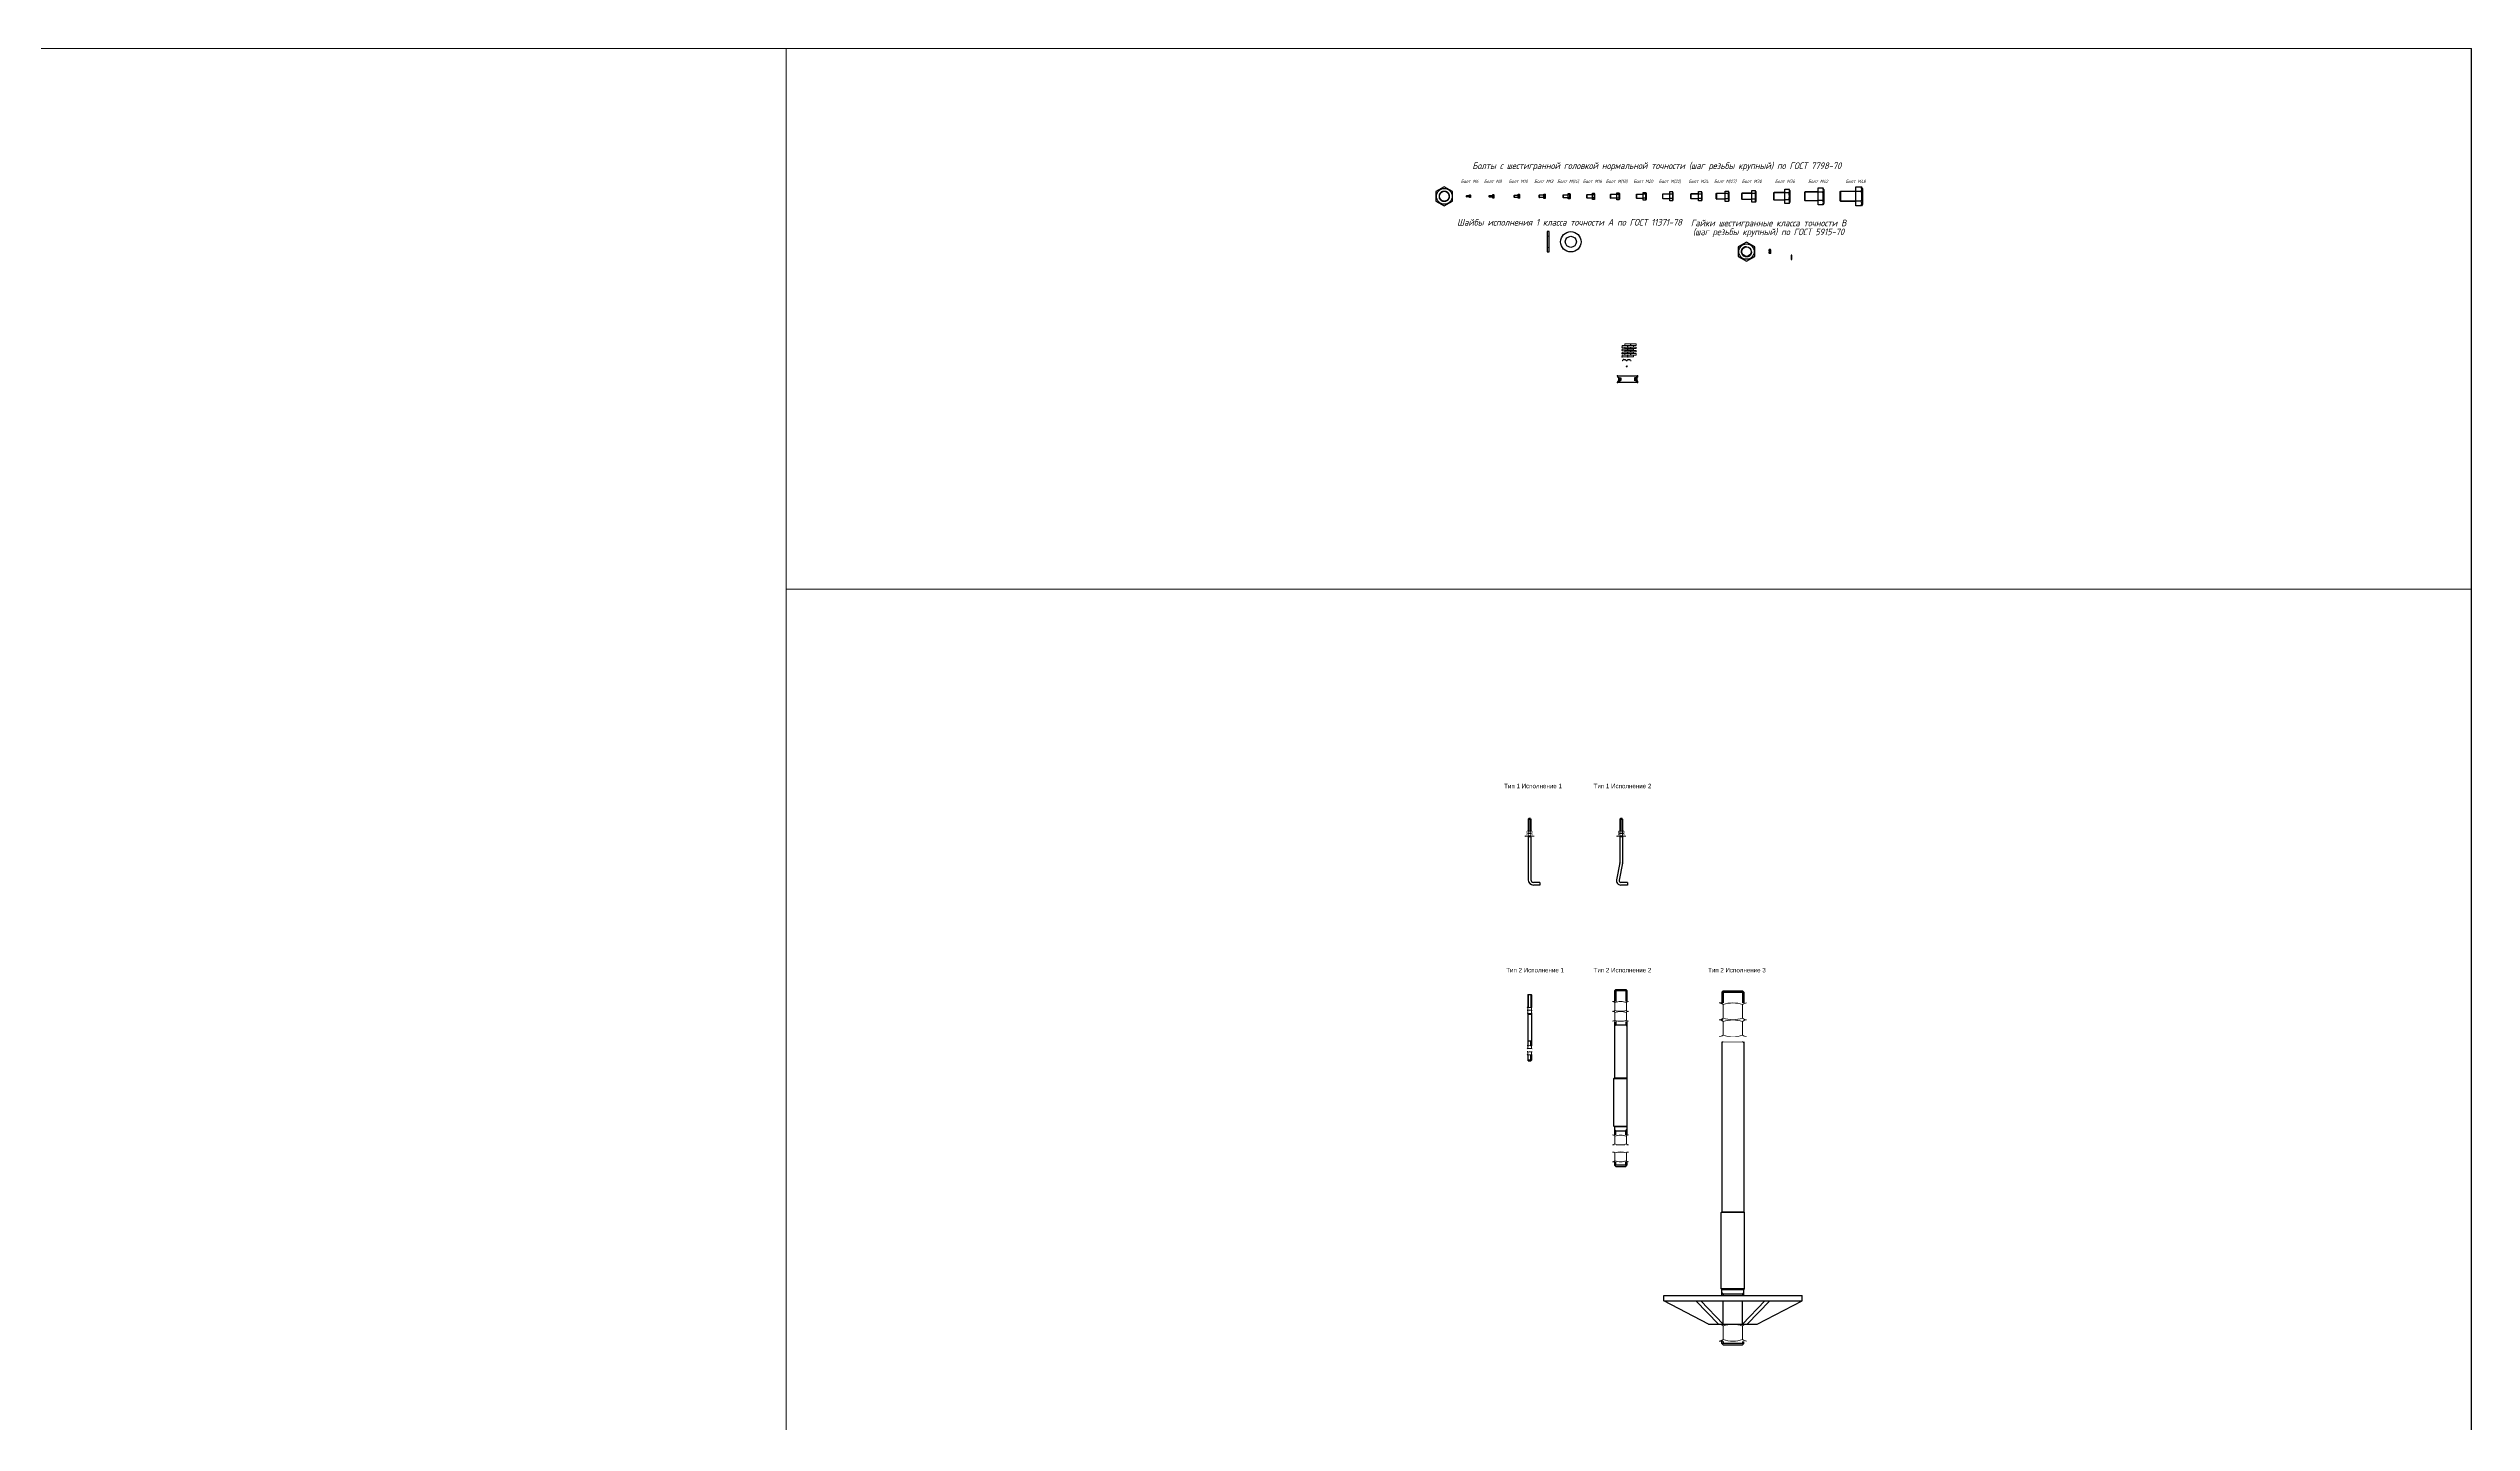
# Model space of a CAD drawing. Header units: millimetres. Extents: x 10124 to 8132345, y -95635 to 1386204.
# Drawn here: x 58683 to 69633, y 53639 to 59850 of the extents above; entities that cross this region are included whole.
import ezdxf
from ezdxf.enums import TextEntityAlignment as Align

# ---------------------------------------------------------------- set-up
doc = ezdxf.new("R2010")
doc.units = ezdxf.units.MM
doc.set_wipeout_variables(frame=1)
doc.linetypes.add('Пунктир 2мм', pattern=[3, 2, -1])
for name, color, linetype, lineweight in [('013', 7, 'Continuous', 13), ('стр Бетон', 253, 'Continuous', 15), ('стр Кирпич', 21, 'Continuous', 15), ('стр Металл', 6, 'Continuous', 30)]:
    doc.layers.add(name, color=color, linetype=linetype, lineweight=lineweight)
doc.styles.add('DraFt', font='geniso.shx', dxfattribs={"width": 0.9, "oblique": 15})
doc.styles.get("Standard").update_dxf_attribs({"font": 'arial.ttf'})
doc.styles.add('Гост 2.5', font='', dxfattribs={"width": 1.2, "oblique": 15, "height": 2.5})
doc.styles.get('Гост 2.5').set_extended_font_data('GOST')

# ---------------------------------------------------------------- blocks, each defined once
blk = doc.blocks.new('*U92')
at = {"color": 0, "linetype": 'ByBlock', "lineweight": -2}
for p, q in [((-14, 2), (-13, 3)), ((-14, -2), (-14, 2)), ((-13, 3), (0, 3)), ((0, -6), (0, 6)), ((0, 6), (3, 6)), ((3, 3), (0, 3)), ((4, 5), (3, 6)), ((4, 5), (4, -5)), ((-14, -2), (-13, -3)), ((0, -3), (-13, -3)), ((3, -3), (0, -3)), ((3, -6), (0, -6)), ((4, -5), (3, -6))]:
    blk.add_line(p, q, dxfattribs=at)
at = {"color": 0, "linetype": 'ByBlock', "lineweight": 9}
for p, q in [((-14, 2), (0, 2)), ((-13, 3), (-13, -3)), ((-14, -2), (0, -2))]:
    blk.add_line(p, q, dxfattribs=at)
at = {"color": 0, "linetype": 'ByBlock', "lineweight": -2}
for centre, radius, start, end in [((0, 3), 0.25, 270, 0), ((0, 4), 3.67, 336.8627, 23.1373), ((-11, 0), 14.3, 348.3122, 11.6878), ((0, -3), 0.25, 0, 90), ((0, -4), 3.67, 336.8627, 23.1373)]:
    blk.add_arc(centre, radius, start, end, dxfattribs=at)
blk = doc.blocks.new('*U93')
at = {"color": 0, "linetype": 'ByBlock', "lineweight": -2}
for p, q in [((-16, 3), (-15, 4)), ((-16, -3), (-16, 3)), ((-15, 4), (0, 4)), ((0, -8), (0, 8)), ((0, 8), (5, 8)), ((5, 4), (0, 4)), ((5, 6), (5, 8)), ((5, 6), (5, -6)), ((-16, -3), (-15, -4)), ((0, -4), (-15, -4)), ((5, -4), (0, -4)), ((5, -8), (0, -8)), ((5, -6), (5, -8))]:
    blk.add_line(p, q, dxfattribs=at)
at = {"color": 0, "linetype": 'ByBlock', "lineweight": 9}
for p, q in [((-16, 3), (0, 3)), ((-15, 4), (-15, -4)), ((-16, -3), (0, -3))]:
    blk.add_line(p, q, dxfattribs=at)
at = {"color": 0, "linetype": 'ByBlock', "lineweight": -2}
for centre, radius, start, end in [((0, 4), 0.4, 270, 0), ((0, 6), 4.78, 336.8627, 23.1373), ((-14, 0), 18.5, 348.3122, 11.6878), ((0, -4), 0.4, 0, 90), ((0, -6), 4.78, 336.8627, 23.1373)]:
    blk.add_arc(centre, radius, start, end, dxfattribs=at)
blk = doc.blocks.new('*U98')
for p, q in [((-18, 4), (-17, 5)), ((-18, -4), (-18, 4)), ((6, 8), (5, 9)), ((-18, -4), (-17, -5)), ((6, -8), (5, -9))]:
    blk.add_line(p, q)
at = {"color": 0, "linetype": 'ByBlock', "lineweight": 9}
for p, q in [((-18, 4), (0, 4)), ((-17, 5), (-17, -5)), ((-18, -4), (0, -4))]:
    blk.add_line(p, q, dxfattribs=at)
at = {"color": 0, "linetype": 'ByBlock', "lineweight": -2}
for p, q in [((-17, 5), (0, 5)), ((0, -9), (0, 9)), ((0, 9), (5, 9)), ((5, 5), (0, 5)), ((6, 8), (6, -8)), ((0, -5), (-17, -5)), ((5, -5), (0, -5)), ((5, -9), (0, -9))]:
    blk.add_line(p, q, dxfattribs=at)
for centre, radius, start, end in [((0, 5), 0.4, 270, 0), ((0, 7), 5.88, 336.8627, 23.1373), ((-17, 0), 22.8, 348.3122, 11.6878), ((0, -5), 0.4, 0, 90), ((0, -7), 5.88, 336.8627, 23.1373)]:
    blk.add_arc(centre, radius, start, end, dxfattribs=at)
blk = doc.blocks.new('*U85')
for p, q in [((-20, 5), (-19, 6)), ((-20, -5), (-20, 5)), ((7, 9), (6, 10)), ((-20, -5), (-19, -6)), ((7, -9), (6, -10))]:
    blk.add_line(p, q)
at = {"color": 0, "linetype": 'ByBlock', "lineweight": 9}
for p, q in [((-20, 5), (0, 5)), ((-19, 6), (-19, -6)), ((-20, -5), (0, -5))]:
    blk.add_line(p, q, dxfattribs=at)
at = {"color": 0, "linetype": 'ByBlock', "lineweight": -2}
for p, q in [((-19, 6), (-1, 6)), ((0, -10), (0, 10)), ((0, 10), (6, 10)), ((6, 5), (0, 5)), ((7, 9), (7, -9)), ((-1, -6), (-19, -6)), ((6, -5), (0, -5)), ((6, -10), (0, -10))]:
    blk.add_line(p, q, dxfattribs=at)
for centre, radius, start, end in [((-1, 7), 0.6, 270, 360), ((0, 8), 6.61, 336.8627, 23.1373), ((-19, 0), 25.7, 348.3122, 11.6878), ((-1, -7), 0.6, 360, 90), ((0, -8), 6.61, 336.8627, 23.1373)]:
    blk.add_arc(centre, radius, start, end, dxfattribs=at)
blk = doc.blocks.new('*U81')
for p, q in [((-22, 6), (-21, 7)), ((-22, -6), (-22, 6)), ((9, 10), (8, 12)), ((-22, -6), (-21, -7)), ((9, -10), (8, -12))]:
    blk.add_line(p, q)
at = {"color": 0, "linetype": 'ByBlock', "lineweight": 9}
for p, q in [((-22, 6), (0, 6)), ((-21, 7), (-21, -7)), ((-22, -6), (0, -6))]:
    blk.add_line(p, q, dxfattribs=at)
at = {"color": 0, "linetype": 'ByBlock', "lineweight": -2}
for p, q in [((-21, 7), (-1, 7)), ((0, -12), (0, 12)), ((0, 12), (8, 12)), ((8, 6), (0, 6)), ((9, 10), (9, -10)), ((-1, -7), (-21, -7)), ((8, -6), (0, -6)), ((8, -12), (0, -12))]:
    blk.add_line(p, q, dxfattribs=at)
for centre, radius, start, end in [((-1, 8), 0.6, 270, 360), ((0, 9), 7.71, 336.8627, 23.1373), ((-22, 0), 29.9, 348.3122, 11.6878), ((-1, -8), 0.6, 360, 90), ((0, -9), 7.71, 336.8627, 23.1373)]:
    blk.add_arc(centre, radius, start, end, dxfattribs=at)
blk = doc.blocks.new('*U86')
at = {"color": 0, "linetype": 'ByBlock', "lineweight": -2}
for p, q in [((-25, 7), (-24, 8)), ((-25, -7), (-25, 7)), ((-24, 8), (-1, 8)), ((0, -14), (0, 14)), ((0, 14), (9, 14)), ((9, 7), (0, 7)), ((10, 11), (9, 14)), ((10, 11), (10, -11)), ((-25, -7), (-24, -8)), ((-1, -8), (-24, -8)), ((9, -7), (0, -7)), ((9, -14), (0, -14)), ((10, -11), (9, -14))]:
    blk.add_line(p, q, dxfattribs=at)
at = {"color": 0, "linetype": 'ByBlock', "lineweight": 9}
for p, q in [((-25, 7), (0, 7)), ((-24, 8), (-24, -8)), ((-25, -7), (0, -7))]:
    blk.add_line(p, q, dxfattribs=at)
at = {"color": 0, "linetype": 'ByBlock', "lineweight": -2}
for centre, radius, start, end in [((-1, 9), 0.6, 270, 360), ((0, 10), 8.82, 336.8627, 23.1373), ((-25, 0), 34.2, 348.3122, 11.6878), ((-1, -9), 0.6, 360, 90), ((0, -10), 8.82, 336.8627, 23.1373)]:
    blk.add_arc(centre, radius, start, end, dxfattribs=at)
blk = doc.blocks.new('*U82')
at = {"color": 0, "linetype": 'ByBlock', "lineweight": -2}
for p, q in [((-28, 8), (-27, 9)), ((-28, -8), (-28, 8)), ((-27, 9), (-1, 9)), ((0, -16), (0, 16)), ((0, 16), (10, 16)), ((10, 8), (0, 8)), ((12, 13), (10, 16)), ((12, 13), (12, -13)), ((-28, -8), (-27, -9)), ((-1, -9), (-27, -9)), ((10, -8), (0, -8)), ((10, -16), (0, -16)), ((12, -13), (10, -16))]:
    blk.add_line(p, q, dxfattribs=at)
at = {"color": 0, "linetype": 'ByBlock', "lineweight": 9}
for p, q in [((-28, 8), (0, 8)), ((-27, 9), (-27, -9)), ((-28, -8), (0, -8))]:
    blk.add_line(p, q, dxfattribs=at)
at = {"color": 0, "linetype": 'ByBlock', "lineweight": -2}
for centre, radius, start, end in [((-1, 10), 0.6, 270, 360), ((1, 12), 9.92, 336.8627, 23.1373), ((-27, 0), 38.5, 348.3122, 11.6878), ((-1, -10), 0.6, 360, 90), ((1, -12), 9.92, 336.8627, 23.1373)]:
    blk.add_arc(centre, radius, start, end, dxfattribs=at)
blk = doc.blocks.new('*U99')
at = {"color": 0, "linetype": 'ByBlock', "lineweight": -2}
for p, q in [((-30, 9), (-29, 10)), ((-30, -9), (-30, 9)), ((-29, 10), (-1, 10)), ((0, -17), (0, 17)), ((0, 17), (11, 17)), ((11, 9), (0, 9)), ((13, 14), (11, 17)), ((13, 14), (13, -14)), ((-30, -9), (-29, -10)), ((-1, -10), (-29, -10)), ((11, -9), (0, -9)), ((11, -17), (0, -17)), ((13, -14), (11, -17))]:
    blk.add_line(p, q, dxfattribs=at)
at = {"color": 0, "linetype": 'ByBlock', "lineweight": 9}
for p, q in [((-30, 9), (0, 9)), ((-29, 10), (-29, -10)), ((-30, -9), (0, -9))]:
    blk.add_line(p, q, dxfattribs=at)
at = {"color": 0, "linetype": 'ByBlock', "lineweight": -2}
for centre, radius, start, end in [((-1, 11), 0.8, 270, 360), ((1, 13), 11, 336.8627, 23.1373), ((-31, 0), 42.8, 348.3122, 11.6878), ((-1, -11), 0.8, 360, 90), ((1, -13), 11, 336.8627, 23.1373)]:
    blk.add_arc(centre, radius, start, end, dxfattribs=at)
blk = doc.blocks.new('*U83')
at = {"color": 0, "linetype": 'ByBlock', "lineweight": -2}
for p, q in [((-32, 10), (-31, 11)), ((-32, -10), (-32, 10)), ((-31, 11), (-1, 11)), ((0, -21), (0, 21)), ((0, 21), (12, 21)), ((12, 10), (0, 10)), ((14, 17), (12, 21)), ((14, 17), (14, -17)), ((-32, -10), (-31, -11)), ((-1, -11), (-31, -11)), ((12, -10), (0, -10)), ((12, -21), (0, -21)), ((14, -17), (12, -21))]:
    blk.add_line(p, q, dxfattribs=at)
at = {"color": 0, "linetype": 'ByBlock', "lineweight": 9}
for p, q in [((-32, 10), (0, 10)), ((-31, 11), (-31, -11)), ((-32, -10), (0, -10))]:
    blk.add_line(p, q, dxfattribs=at)
at = {"color": 0, "linetype": 'ByBlock', "lineweight": -2}
for centre, radius, start, end in [((-1, 12), 0.8, 270, 360), ((0, 16), 13.2, 336.8627, 23.1373), ((-38, 0), 51.3, 348.3122, 11.6878), ((-1, -12), 0.8, 360, 90), ((0, -16), 13.2, 336.8627, 23.1373)]:
    blk.add_arc(centre, radius, start, end, dxfattribs=at)
blk = doc.blocks.new('*U87')
at = {"color": 0, "linetype": 'ByBlock', "lineweight": -2}
for p, q in [((-35, 10), (-33, 12)), ((-35, -10), (-35, 10)), ((-33, 12), (-1, 12)), ((0, -21), (0, 21)), ((0, 21), (13, 21)), ((13, 10), (0, 10)), ((15, 17), (13, 21)), ((15, 17), (15, -17)), ((-35, -10), (-33, -12)), ((-1, -12), (-33, -12)), ((13, -10), (0, -10)), ((13, -21), (0, -21)), ((15, -17), (13, -21))]:
    blk.add_line(p, q, dxfattribs=at)
at = {"color": 0, "linetype": 'ByBlock', "lineweight": 9}
for p, q in [((-35, 10), (0, 10)), ((-33, 12), (-33, -12)), ((-35, -10), (0, -10))]:
    blk.add_line(p, q, dxfattribs=at)
at = {"color": 0, "linetype": 'ByBlock', "lineweight": -2}
for centre, radius, start, end in [((-1, 13), 0.8, 270, 360), ((1, 16), 13.2, 336.8627, 23.1373), ((-37, 0), 51.3, 348.3122, 11.6878), ((-1, -13), 0.8, 360, 90), ((1, -16), 13.2, 336.8627, 23.1373)]:
    blk.add_arc(centre, radius, start, end, dxfattribs=at)
blk = doc.blocks.new('*U84')
at = {"color": 0, "linetype": 'ByBlock', "lineweight": -2}
for p, q in [((-40, 12), (-38, 14)), ((-40, -12), (-40, 12)), ((-38, 14), (-1, 14)), ((0, -24), (0, 24)), ((0, 24), (15, 24)), ((15, 12), (0, 12)), ((17, 19), (15, 24)), ((17, 19), (17, -19)), ((-40, -12), (-38, -13)), ((-1, -13), (-38, -13)), ((15, -12), (0, -12)), ((15, -24), (0, -24)), ((17, -19), (15, -24))]:
    blk.add_line(p, q, dxfattribs=at)
at = {"color": 0, "linetype": 'ByBlock', "lineweight": 9}
for p, q in [((-40, 12), (0, 12)), ((-38, 14), (-38, -13)), ((-40, -12), (0, -12))]:
    blk.add_line(p, q, dxfattribs=at)
at = {"color": 0, "linetype": 'ByBlock', "lineweight": -2}
for centre, radius, start, end in [((-1, 15), 1, 270, 360), ((1, 18), 15.1, 336.8627, 23.1373), ((-43, 0), 58.4, 348.3122, 11.6878), ((-1, -14), 1, 360, 90), ((1, -18), 15.1, 336.8627, 23.1373)]:
    blk.add_arc(centre, radius, start, end, dxfattribs=at)
blk = doc.blocks.new('*U88')
at = {"color": 0, "linetype": 'ByBlock', "lineweight": -2}
for p, q in [((-45, 13), (-43, 15)), ((-45, -13), (-45, 13)), ((-43, 15), (-1, 15)), ((0, -27), (0, 27)), ((0, 27), (16, 27)), ((16, 13), (0, 13)), ((19, 22), (16, 27)), ((19, 22), (19, -22)), ((-45, -13), (-43, -15)), ((-1, -15), (-43, -15)), ((16, -13), (0, -13)), ((16, -27), (0, -27)), ((19, -22), (16, -27))]:
    blk.add_line(p, q, dxfattribs=at)
at = {"color": 0, "linetype": 'ByBlock', "lineweight": 9}
for p, q in [((-45, 13), (0, 13)), ((-43, 15), (-43, -15)), ((-45, -13), (0, -13))]:
    blk.add_line(p, q, dxfattribs=at)
at = {"color": 0, "linetype": 'ByBlock', "lineweight": -2}
for centre, radius, start, end in [((-1, 16), 1, 270, 360), ((0, 20), 16.9, 336.8627, 23.1373), ((-48, 0), 65.6, 348.3122, 11.6878), ((-1, -16), 1, 360, 90), ((0, -20), 16.9, 336.8627, 23.1373)]:
    blk.add_arc(centre, radius, start, end, dxfattribs=at)
blk = doc.blocks.new('*U89')
at = {"color": 0, "linetype": 'ByBlock', "lineweight": -2}
for p, q in [((-50, 16), (-48, 18)), ((-50, -16), (-50, 16)), ((-48, 18), (-1, 18)), ((0, -32), (0, 32)), ((0, 32), (19, 32)), ((19, 16), (0, 16)), ((23, 26), (19, 32)), ((23, 26), (23, -26)), ((-50, -16), (-48, -18)), ((-1, -18), (-48, -18)), ((19, -16), (0, -16)), ((19, -32), (0, -32)), ((23, -26), (19, -32))]:
    blk.add_line(p, q, dxfattribs=at)
at = {"color": 0, "linetype": 'ByBlock', "lineweight": 9}
for p, q in [((-50, 16), (0, 16)), ((-48, 18), (-48, -18)), ((-50, -16), (0, -16))]:
    blk.add_line(p, q, dxfattribs=at)
at = {"color": 0, "linetype": 'ByBlock', "lineweight": -2}
for centre, radius, start, end in [((-1, 19), 1, 270, 360), ((1, 24), 20.2, 336.8627, 23.1373), ((-58, 0), 78.4, 348.3122, 11.6878), ((-1, -19), 1, 360, 90), ((1, -24), 20.2, 336.8627, 23.1373)]:
    blk.add_arc(centre, radius, start, end, dxfattribs=at)
blk = doc.blocks.new('*U90')
at = {"color": 0, "linetype": 'ByBlock', "lineweight": -2}
for p, q in [((-60, 19), (-58, 21)), ((-60, -19), (-60, 19)), ((-58, 21), (-1, 21)), ((0, -38), (0, 38)), ((0, 38), (22, 38)), ((22, 19), (0, 19)), ((26, 31), (22, 38)), ((26, 31), (26, -31)), ((-60, -19), (-58, -21)), ((-1, -21), (-58, -21)), ((22, -19), (0, -19)), ((22, -38), (0, -38)), ((26, -31), (22, -38))]:
    blk.add_line(p, q, dxfattribs=at)
at = {"color": 0, "linetype": 'ByBlock', "lineweight": 9}
for p, q in [((-60, 19), (0, 19)), ((-58, 21), (-58, -21)), ((-60, -19), (0, -19))]:
    blk.add_line(p, q, dxfattribs=at)
at = {"color": 0, "linetype": 'ByBlock', "lineweight": -2}
for centre, radius, start, end in [((-1, 22), 1.2, 270, 360), ((0, 28), 23.9, 336.8627, 23.1373), ((-69, 0), 92.6, 348.3122, 11.6878), ((-1, -22), 1.2, 360, 90), ((0, -28), 23.9, 336.8627, 23.1373)]:
    blk.add_arc(centre, radius, start, end, dxfattribs=at)
blk = doc.blocks.new('*U91')
at = {"color": 0, "linetype": 'ByBlock', "lineweight": -2}
for p, q in [((-70, 21), (-67, 24)), ((-70, -21), (-70, 21)), ((-67, 24), (-1, 24)), ((0, -43), (0, 43)), ((0, 43), (26, 43)), ((26, 22), (0, 22)), ((30, 36), (26, 43)), ((30, 36), (30, -36)), ((-70, -21), (-67, -24)), ((-1, -24), (-67, -24)), ((26, -22), (0, -22)), ((26, -43), (0, -43)), ((30, -36), (26, -43))]:
    blk.add_line(p, q, dxfattribs=at)
at = {"color": 0, "linetype": 'ByBlock', "lineweight": 9}
for p, q in [((-70, 21), (0, 21)), ((-67, 24), (-67, -24)), ((-70, -21), (0, -21))]:
    blk.add_line(p, q, dxfattribs=at)
at = {"color": 0, "linetype": 'ByBlock', "lineweight": -2}
for centre, radius, start, end in [((-1, 25), 1.2, 270, 360), ((0, 32), 27.5, 336.8627, 23.1373), ((-79, 0), 107, 348.3122, 11.6878), ((-1, -25), 1.2, 360, 90), ((0, -32), 27.5, 336.8627, 23.1373)]:
    blk.add_arc(centre, radius, start, end, dxfattribs=at)
blk = doc.blocks.new('*U97')
at = {"color": 0, "linetype": 'ByBlock', "lineweight": 9}
for p, q in [((-4, 25), (4, 25)), ((-4, -25), (4, -25))]:
    blk.add_line(p, q, dxfattribs=at)
at = {"color": 0, "linetype": 'ByBlock', "lineweight": -2}
blk.add_lwpolyline([(-4, -46), (4, -46), (4, 46), (-4, 46)], close=True, dxfattribs=at)
blk = doc.blocks.new('*U96')
at = {"color": 0, "linetype": 'ByBlock', "lineweight": -2}
for radius in [46, 25]:
    blk.add_circle((0, 0), radius, dxfattribs=at)
blk = doc.blocks.new('*U80')
at = {"color": 0, "linetype": 'ByBlock', "lineweight": -2}
blk.add_lwpolyline([(37, 22), (0, 43), (-38, 22), (-38, -22), (0, -43), (37, -22)], close=True, dxfattribs=at)
blk.add_circle((0, 0), 35.6, dxfattribs=at)
at = {"color": 0, "linetype": 'Пунктир 2мм', "lineweight": 9}
for radius in [24, 21.3]:
    blk.add_circle((0, 0), radius, dxfattribs=at)
blk = doc.blocks.new('*U94')
at = {"color": 0, "linetype": 'ByBlock', "lineweight": -2}
blk.add_lwpolyline([(-38, -22), (0, -43), (38, -22), (38, 22), (0, 43), (-38, 22)], close=True, dxfattribs=at)
for radius in [34.7, 21.3]:
    blk.add_circle((0, 0), radius, dxfattribs=at)
at = {"color": 0, "linetype": 'Пунктир 2мм', "lineweight": 9}
blk.add_arc((0, 0), 24, 90, 0, dxfattribs=at)
blk = doc.blocks.new('*U95')
at = {"color": 0, "linetype": 'ByBlock', "lineweight": -2}
for p, q in [((-4, 7), (-3, 9)), ((-4, 7), (-4, -7)), ((3, 9), (-3, 9)), ((-3, 5), (3, 5)), ((4, 7), (3, 9)), ((4, -7), (4, 7)), ((-4, -7), (-3, -9)), ((-3, -5), (3, -5)), ((3, -9), (-3, -9)), ((4, -7), (3, -9))]:
    blk.add_line(p, q, dxfattribs=at)
for centre, start, end in [((-2, 7), 178.1483, 237.6084), ((-2, 3), 122.3916, 181.8517), ((2, 7), 302.3916, 1.8517), ((2, 3), 358.1483, 57.6084), ((-2, -3), 178.1483, 237.6084), ((-2, -7), 122.3916, 181.8517), ((2, -3), 302.3916, 1.8517), ((2, -7), 358.1483, 57.6084)]:
    blk.add_arc(centre, 2.47, start, end, dxfattribs=at)
blk = doc.blocks.new('*U101')
for p in [(0, 43.8), (0, 29.2), (0, 14.6), (0, 0), (25.8, 43.8), (25.8, 29.2), (25.8, 14.6), (25.8, 0)]:
    blk.add_point(p)
at = {"layer": 'стр Кирпич'}
for p, q in [((0, 50.3), (0, 43.8)), ((25, 50.3), (0, 50.3)), ((0, 43.8), (25, 43.8)), ((0, 35.7), (0, 29.2)), ((25, 35.7), (0, 35.7)), ((0, 29.2), (25, 29.2)), ((0, 21.1), (0, 14.6)), ((25, 21.1), (0, 21.1)), ((0, 14.6), (25, 14.6)), ((0, 6.5), (0, 0)), ((25, 6.5), (0, 6.5)), ((0, 0), (25, 0)), ((12.9, 57.6), (12.9, 51.1)), ((37.9, 57.6), (12.9, 57.6)), ((12.9, 51.1), (37.9, 51.1)), ((12.9, 43), (12.9, 36.5)), ((37.9, 43), (12.9, 43)), ((12.9, 36.5), (37.9, 36.5)), ((12.9, 28.4), (12.9, 21.9)), ((37.9, 28.4), (12.9, 28.4)), ((12.9, 21.9), (37.9, 21.9)), ((12.9, 13.8), (12.9, 7.3)), ((37.9, 13.8), (12.9, 13.8)), ((12.9, 7.3), (37.9, 7.3)), ((25, 43.8), (25, 50.3)), ((25, 29.2), (25, 35.7)), ((25, 14.6), (25, 21.1)), ((25, 0), (25, 6.5)), ((25.8, 50.3), (25.8, 43.8)), ((50.8, 50.3), (25.8, 50.3)), ((25.8, 43.8), (50.8, 43.8)), ((25.8, 35.7), (25.8, 29.2)), ((50.8, 35.7), (25.8, 35.7)), ((25.8, 29.2), (50.8, 29.2)), ((25.8, 21.1), (25.8, 14.6)), ((50.8, 21.1), (25.8, 21.1)), ((25.8, 14.6), (50.8, 14.6)), ((25.8, 6.5), (25.8, 0)), ((50.8, 6.5), (25.8, 6.5)), ((25.8, 0), (50.8, 0)), ((37.9, 51.1), (37.9, 57.6)), ((37.9, 36.5), (37.9, 43)), ((37.9, 21.9), (37.9, 28.4)), ((37.9, 7.3), (37.9, 13.8)), ((38.7, 57.6), (38.7, 51.1)), ((63.7, 57.6), (38.7, 57.6)), ((38.7, 51.1), (63.7, 51.1)), ((38.7, 43), (38.7, 36.5)), ((63.7, 43), (38.7, 43)), ((38.7, 36.5), (63.7, 36.5)), ((38.7, 28.4), (38.7, 21.9)), ((63.7, 28.4), (38.7, 28.4)), ((38.7, 21.9), (63.7, 21.9)), ((38.7, 13.8), (38.7, 7.3)), ((63.7, 13.8), (38.7, 13.8)), ((38.7, 7.3), (63.7, 7.3)), ((50.8, 43.8), (50.8, 50.3)), ((50.8, 29.2), (50.8, 35.7)), ((50.8, 14.6), (50.8, 21.1)), ((50.8, 0), (50.8, 6.5)), ((63.7, 51.1), (63.7, 57.6)), ((63.7, 36.5), (63.7, 43)), ((63.7, 21.9), (63.7, 28.4)), ((63.7, 7.3), (63.7, 13.8))]:
    blk.add_line(p, q, dxfattribs=at)
blk = doc.blocks.new('*U103')
for points in [[(20, 5, -0.2346209), (12, 1), (0, 1), (0, 0), (12, 0, 0.2346209), (21, 4), (47, 39, -0.2346209), (55, 43), (145, 43, -0.2346209), (153, 39), (179, 4, 0.2346209), (188, 0), (200, 0), (200, 1), (188, 1, -0.2346209), (180, 5), (153, 40, 0.2346209), (145, 44), (55, 44, 0.2346209), (47, 40)], [(220, 5, -0.2346209), (212, 1), (200, 1), (200, 0), (212, 0, 0.2346209), (221, 4), (247, 39, -0.2346209), (255, 43), (345, 43, -0.2346209), (353, 39), (379, 4, 0.2346209), (388, 0), (400, 0), (400, 1), (388, 1, -0.2346209), (380, 5), (353, 40, 0.2346209), (345, 44), (255, 44, 0.2346209), (247, 40)]]:
    blk.add_hatch(color=256).paths.add_polyline_path(points)
for p, q in [((0, 0), (0, 1)), ((0, 1), (12, 1)), ((0, 0), (12, 0)), ((20, 5), (47, 40)), ((21, 4), (47, 39)), ((55, 44), (145, 44)), ((55, 43), (145, 43)), ((180, 5), (153, 40)), ((179, 4), (153, 39)), ((188, 1), (200, 1)), ((188, 0), (200, 0)), ((200, 0), (200, 1)), ((200, 0), (200, 1)), ((200, 1), (212, 1)), ((200, 0), (212, 0)), ((220, 5), (247, 40)), ((221, 4), (247, 39)), ((255, 44), (345, 44)), ((255, 43), (345, 43)), ((380, 5), (353, 40)), ((379, 4), (353, 39)), ((388, 1), (400, 1)), ((388, 0), (400, 0)), ((400, 0), (400, 1)), ((0, 0), (12, 0)), ((200, 0), (212, 0))]:
    blk.add_line(p, q)
for centre, radius, start, end in [((12, 11), 10, 270, 322.81586), ((12, 11), 10.7, 270, 322.81586), ((55, 33), 10.7, 90, 142.81586), ((55, 33), 10, 90, 142.81586), ((145, 33), 10.7, 37.18414, 90), ((145, 33), 10, 37.18414, 90), ((188, 11), 10.7, 217.18414, 270), ((188, 11), 10, 217.18414, 270), ((212, 11), 10, 270, 322.81586), ((212, 11), 10.7, 270, 322.81586), ((255, 33), 10.7, 90, 142.81586), ((255, 33), 10, 90, 142.81586), ((345, 33), 10.7, 37.18414, 90), ((345, 33), 10, 37.18414, 90), ((388, 11), 10.7, 217.18414, 270), ((388, 11), 10, 217.18414, 270)]:
    blk.add_arc(centre, radius, start, end)
blk = doc.blocks.new('*U105')
at = {"layer": 'стр Металл', "lineweight": 15}
blk.add_lwpolyline([(0, 2), (-1, 1), (-1, -1), (0, -2), (1, -1), (1, 1)], close=True, dxfattribs=at)
for radius in [2.05, 1.42, 0.9]:
    blk.add_circle((0, 0), radius, dxfattribs=at)
blk.add_arc((0, 0), 0.744, 180, 90, dxfattribs=at)
blk.add_point((0, 0), dxfattribs=at)
blk = doc.blocks.new('*U107')
for p in [(0, 30), (90, 30), (0, 0), (90, 0)]:
    blk.add_point(p)
at = {"layer": 'стр Бетон', "lineweight": 30}
for p, q in [((1, 25), (14, 21)), ((4, 21), (1, 25)), ((1, 5), (14, 9)), ((4, 9), (1, 5)), ((4, 21), (14, 21)), ((4, 21), (4, 9)), ((4, 9), (14, 9)), ((14, 21), (14, 9)), ((89, 25), (76, 21)), ((76, 21), (76, 9)), ((86, 21), (76, 21)), ((89, 5), (76, 9)), ((86, 9), (76, 9)), ((86, 21), (89, 25)), ((86, 21), (86, 9)), ((86, 9), (89, 5))]:
    blk.add_line(p, q, dxfattribs=at)
for points in [[(1, 25), (1, 30), (89, 30), (89, 25)], [(89, 0), (1, 0), (1, 5)], [(89, 5), (89, 0)]]:
    blk.add_lwpolyline(points, dxfattribs=at)
at = {"layer": 'стр Металл'}
for p, q in [((9, 18.05), (9, 11.95)), ((81, 18.05), (81, 11.95))]:
    blk.add_line(p, q, dxfattribs=at)
at = {"style": 'Гост 2.5', "flags": 4}
blk.add_attdef('БЛОКИ', (31.52, 13.37), '', height=2.5, dxfattribs=at)
blk = doc.blocks.new('*U115')
at = {"lineweight": 15}
for p, q in [((-8, 24), (-11, 23)), ((-11, 14), (-11, 23)), ((-8, 13), (-11, 14)), ((-8, 13), (-11, 12)), ((-11, 4), (-11, 12)), ((-8, 3), (-11, 4)), ((8, 24), (-8, 24)), ((8, 13), (-8, 13)), ((8, 13), (-8, 13)), ((8, 3), (-8, 3)), ((8, 24), (11, 23)), ((8, 13), (11, 14)), ((8, 13), (11, 12)), ((8, 3), (11, 4)), ((11, 14), (11, 23)), ((11, 4), (11, 12))]:
    blk.add_line(p, q, dxfattribs=at)
at = {"ltscale": 150}
for p, q in [((-4, 80), (-6, 78)), ((-6, 78), (-6, -196)), ((4, 80), (-4, 80)), ((-4, 78), (-4, 0)), ((4, 80), (6, 78)), ((4, 78), (4, 0)), ((6, 78), (6, -196)), ((-4, 0), (-6, -2)), ((4, 0), (6, -2)), ((46, -208), (18, -208)), ((46, -208), (46, -220)), ((46, -220), (18, -220))]:
    blk.add_line(p, q, dxfattribs=at)
blk.add_lwpolyline([(-18, 3), (18, 3), (18, 0), (-18, 0)], close=True, dxfattribs=at)
for radius in [24, 12]:
    blk.add_arc((18, -196), radius, 180, 270, dxfattribs=at)
blk.add_wipeout([(-18, 3), (18, 3), (18, 0), (-18, 0)])
blk.add_wipeout([(-8, 24), (8, 24), (11, 23), (11, 14), (8, 13), (-8, 13), (-11, 14), (-11, 23)])
blk.add_line((-6, 78), (6, 78), dxfattribs=at)
at = {"lineweight": 15}
for p, q in [((-6, 14), (-6, 23)), ((6, 14), (6, 23))]:
    blk.add_line(p, q, dxfattribs=at)
for centre, radius, start, end in [((-8, 20), 3.48, 45, 90), ((-8, 17), 3.48, 270, 315), ((0, 6), 18.3, 90, 109.2349), ((0, 32), 18.3, 250.7651, 270), ((0, 6), 18.3, 70.7651, 90), ((0, 32), 18.3, 270, 289.2349), ((8, 20), 3.48, 90, 135), ((8, 17), 3.48, 225, 270)]:
    blk.add_arc(centre, radius, start, end, dxfattribs=at)
blk.add_wipeout([(-8, 13), (8, 13), (11, 12), (11, 4), (8, 3), (-8, 3), (-11, 4), (-11, 12)])
for p, q in [((-6, 4), (-6, 12)), ((6, 4), (6, 12))]:
    blk.add_line(p, q, dxfattribs=at)
at = {"ltscale": 150}
blk.add_line((-6, 0), (6, 0), dxfattribs=at)
at = {"lineweight": 15}
for centre, radius, start, end in [((-8, 10), 3.48, 45, 90), ((-8, 6), 3.48, 270, 315), ((0, -5), 18.3, 90, 109.2349), ((0, 21), 18.3, 250.7651, 270), ((0, -5), 18.3, 70.7651, 90), ((0, 21), 18.3, 270, 289.2349), ((8, 10), 3.48, 90, 135), ((8, 6), 3.48, 225, 270)]:
    blk.add_arc(centre, radius, start, end, dxfattribs=at)
blk = doc.blocks.new('*U116')
at = {"lineweight": 15}
for p, q in [((-8, 24), (-11, 23)), ((-11, 14), (-11, 23)), ((-8, 13), (-11, 14)), ((-8, 13), (-11, 12)), ((-11, 4), (-11, 12)), ((-8, 3), (-11, 4)), ((8, 24), (-8, 24)), ((8, 13), (-8, 13)), ((8, 13), (-8, 13)), ((8, 3), (-8, 3)), ((8, 24), (11, 23)), ((8, 13), (11, 14)), ((8, 13), (11, 12)), ((8, 3), (11, 4)), ((11, 14), (11, 23)), ((11, 4), (11, 12))]:
    blk.add_line(p, q, dxfattribs=at)
at = {"ltscale": 150}
for p, q in [((-4, 80), (-6, 78)), ((-6, 78), (-6, -119)), ((-4, 0), (-6, -2)), ((4, 80), (-4, 80)), ((-4, 78), (-4, 0)), ((4, 80), (6, 78)), ((4, 78), (4, 0)), ((4, 0), (6, -2)), ((6, 78), (6, -120)), ((-6, -120), (-21, -196)), ((6, -121), (-10, -198)), ((28, -208), (-2, -208)), ((28, -208), (28, -220)), ((28, -220), (-2, -220))]:
    blk.add_line(p, q, dxfattribs=at)
blk.add_lwpolyline([(-18, 3), (18, 3), (18, 0), (-18, 0)], close=True, dxfattribs=at)
for centre, radius, start, end in [((-2, -200), 20, 168.5729, 270), ((-2, -200), 8, 168.5729, 270), ((-14, -119), 8, 348.5729, 0), ((-2, -120), 8, 348.5729, 0)]:
    blk.add_arc(centre, radius, start, end, dxfattribs=at)
blk.add_wipeout([(-18, 3), (18, 3), (18, 0), (-18, 0)])
blk.add_wipeout([(-8, 24), (8, 24), (11, 23), (11, 14), (8, 13), (-8, 13), (-11, 14), (-11, 23)])
blk.add_line((-6, 78), (6, 78), dxfattribs=at)
at = {"lineweight": 15}
for p, q in [((-6, 14), (-6, 23)), ((6, 14), (6, 23))]:
    blk.add_line(p, q, dxfattribs=at)
for centre, radius, start, end in [((-8, 20), 3.48, 45, 90), ((-8, 17), 3.48, 270, 315), ((0, 6), 18.3, 90, 109.2349), ((0, 32), 18.3, 250.7651, 270), ((0, 6), 18.3, 70.7651, 90), ((0, 32), 18.3, 270, 289.2349), ((8, 20), 3.48, 90, 135), ((8, 17), 3.48, 225, 270)]:
    blk.add_arc(centre, radius, start, end, dxfattribs=at)
blk.add_wipeout([(-8, 13), (8, 13), (11, 12), (11, 4), (8, 3), (-8, 3), (-11, 4), (-11, 12)])
for p, q in [((-6, 4), (-6, 12)), ((6, 4), (6, 12))]:
    blk.add_line(p, q, dxfattribs=at)
at = {"ltscale": 150}
blk.add_line((-6, 0), (6, 0), dxfattribs=at)
at = {"lineweight": 15}
for centre, radius, start, end in [((-8, 10), 3.48, 45, 90), ((-8, 6), 3.48, 270, 315), ((0, -5), 18.3, 90, 109.2349), ((0, 21), 18.3, 250.7651, 270), ((0, -5), 18.3, 70.7651, 90), ((0, 21), 18.3, 270, 289.2349), ((8, 10), 3.48, 90, 135), ((8, 6), 3.48, 225, 270)]:
    blk.add_arc(centre, radius, start, end, dxfattribs=at)
blk = doc.blocks.new('*U118')
at = {"ltscale": 150}
for p, q in [((-6, 90), (-8, 88)), ((-8, 88), (-8, -208)), ((8, 88), (-8, 88)), ((-6, 90), (6, 90)), ((6, 88), (-6, 88)), ((-6, 88), (-6, 0)), ((6, 90), (8, 88)), ((6, 88), (6, 0)), ((8, 88), (8, -208)), ((-6, -210), (-8, -208)), ((8, -208), (-8, -208)), ((-6, -208), (-6, -120)), ((6, -208), (-6, -208)), ((6, -208), (6, -120)), ((6, -210), (8, -208))]:
    blk.add_line(p, q, dxfattribs=at)
for points in [[(-11, 32), (11, 32), (15, 30), (15, 19), (11, 18), (-11, 18), (-15, 19), (-15, 30)], [(-11, -183), (11, -183), (15, -182), (15, -171), (11, -169), (-11, -169), (-15, -171), (-15, -182)]]:
    blk.add_wipeout(points)
for points in [[(-11, 18), (11, 18), (15, 16), (15, 5), (11, 4), (-11, 4), (-15, 5), (-15, 16)], [(-33, -169), (32, -169), (32, -155), (-33, -155)]]:
    blk.add_wipeout(points)
at = {"lineweight": 15}
for p, q in [((-11, 32), (-8, 32)), ((-11, 18), (-8, 18)), ((-8, 19), (-8, 30)), ((-8, 5), (-8, 16)), ((8, 19), (8, 30)), ((8, 5), (8, 16))]:
    blk.add_line(p, q, dxfattribs=at)
at = {"ltscale": 150}
for p, q in [((-6, 0), (-8, -2)), ((-8, 0), (8, 0)), ((6, 0), (8, -2)), ((-6, -210), (6, -210))]:
    blk.add_line(p, q, dxfattribs=at)
at = {"lineweight": 15}
for centre, radius, start, end in [((-11, 27), 4.63, 45, 90), ((-11, 22), 4.63, 270, 315), ((-11, 13), 4.63, 45, 90), ((-11, 9), 4.63, 270, 315), ((0, 7), 24.3, 90, 109.2349), ((0, 42), 24.3, 250.7651, 270), ((0, -6), 24.3, 90, 109.2349), ((0, 28), 24.3, 250.7651, 270), ((0, 7), 24.3, 70.7651, 90), ((0, 42), 24.3, 270, 289.2349), ((0, -6), 24.3, 70.7651, 90), ((0, 28), 24.3, 270, 289.2349), ((11, 27), 4.63, 90, 135), ((11, 22), 4.63, 225, 270), ((11, 13), 4.63, 90, 135), ((11, 9), 4.63, 225, 270)]:
    blk.add_arc(centre, radius, start, end, dxfattribs=at)
blk.add_wipeout([(-11, -155), (11, -155), (15, -154), (15, -143), (11, -141), (-11, -141), (-15, -143), (-15, -154)])
for p, q in [((-11, -169), (-8, -169)), ((-11, -183), (-8, -183)), ((-8, -143), (-8, -154)), ((-8, -171), (-8, -182)), ((8, -143), (8, -154)), ((8, -171), (8, -182))]:
    blk.add_line(p, q, dxfattribs=at)
at = {"ltscale": 150}
for p, q in [((-6, -120), (-8, -118)), ((-8, -120), (8, -120)), ((6, -120), (8, -118))]:
    blk.add_line(p, q, dxfattribs=at)
at = {"lineweight": 15}
for centre, radius, start, end in [((-11, -146), 4.63, 45, 90), ((-11, -151), 4.63, 270, 315), ((-11, -174), 4.63, 45, 90), ((-11, -178), 4.63, 270, 315), ((0, -166), 24.3, 90, 109.2349), ((0, -131), 24.3, 250.7651, 270), ((0, -194), 24.3, 90, 109.2349), ((0, -159), 24.3, 250.7651, 270), ((0, -166), 24.3, 70.7651, 90), ((0, -131), 24.3, 270, 289.2349), ((0, -194), 24.3, 70.7651, 90), ((0, -159), 24.3, 270, 289.2349), ((11, -146), 4.63, 90, 135), ((11, -151), 4.63, 225, 270), ((11, -174), 4.63, 90, 135), ((11, -178), 4.63, 225, 270)]:
    blk.add_arc(centre, radius, start, end, dxfattribs=at)
blk = doc.blocks.new('*U117')
at = {"ltscale": 150}
for p, q in [((-28, 154), (-28, -240)), ((-22, 160), (23, 160)), ((-22, 154), (-22, 0)), ((23, 154), (23, 0)), ((28, 154), (28, -240)), ((-28, -240), (-30, -242)), ((-30, -458), (-30, -242)), ((-30, -242), (30, -242)), ((-28, -240), (28, -240)), ((30, -242), (28, -240)), ((30, -458), (30, -242)), ((-28, -460), (-30, -458)), ((-30, -458), (30, -458)), ((-28, -460), (-28, -634)), ((-28, -460), (28, -460)), ((-22, -480), (-28, -474)), ((-28, -480), (28, -480)), ((-22, -634), (-22, -480)), ((23, -480), (28, -474)), ((23, -634), (23, -480)), ((30, -458), (28, -460)), ((28, -460), (28, -634)), ((-22, -640), (-28, -634)), ((28, -634), (-28, -634)), ((-22, -640), (23, -640)), ((23, -640), (28, -634))]:
    blk.add_line(p, q, dxfattribs=at)
for points in [[(-36, 105), (36, 105), (47, 101), (47, 65), (36, 60), (-36, 60), (-47, 65), (-47, 101)], [(-36, -619), (36, -619), (47, -615), (47, -579), (36, -575), (-36, -575), (-47, -579), (-47, -615)]]:
    blk.add_wipeout(points)
for p, q in [((-22, 160), (-28, 154)), ((28, 154), (-28, 154)), ((23, 160), (28, 154))]:
    blk.add_line(p, q, dxfattribs=at)
for points in [[(-36, 60), (36, 60), (47, 56), (47, 20), (36, 16), (-36, 16), (-47, 20), (-47, 56)], [(-110, -575), (110, -575), (110, -543), (-110, -543)]]:
    blk.add_wipeout(points)
at = {"lineweight": 15}
for p, q in [((-36, 105), (-26, 105)), ((-36, 60), (-26, 60)), ((-26, 65), (-26, 101)), ((-26, 20), (-26, 56)), ((26, 65), (26, 101)), ((26, 20), (26, 56)), ((-36, -619), (-26, -619))]:
    blk.add_line(p, q, dxfattribs=at)
at = {"ltscale": 150}
for p, q in [((-28, 0), (28, 0)), ((-22, 0), (-28, -6)), ((23, 0), (28, -6))]:
    blk.add_line(p, q, dxfattribs=at)
at = {"lineweight": 15}
for centre, radius, start, end in [((-36, 90), 14.9, 45, 90), ((-36, 75), 14.9, 270, 315), ((-36, 46), 14.9, 45, 90), ((-36, 31), 14.9, 270, 315), ((0, 27), 78.1, 90, 109.2349), ((0, 139), 78.1, 250.7651, 270), ((0, -18), 78.1, 90, 109.2349), ((0, 94), 78.1, 250.7651, 270), ((0, 27), 78.1, 70.7651, 90), ((0, 139), 78.1, 270, 289.2349), ((0, -18), 78.1, 70.7651, 90), ((0, 94), 78.1, 270, 289.2349), ((36, 90), 14.9, 90, 135), ((36, 75), 14.9, 225, 270), ((36, 46), 14.9, 90, 135), ((36, 31), 14.9, 225, 270), ((-36, -604), 14.9, 270, 315), ((0, -541), 78.1, 250.7651, 270), ((0, -541), 78.1, 270, 289.2349), ((36, -604), 14.9, 225, 270)]:
    blk.add_arc(centre, radius, start, end, dxfattribs=at)
blk.add_wipeout([(-36, -543), (36, -543), (47, -539), (47, -503), (36, -498), (-36, -498), (-47, -503), (-47, -539)])
for p, q in [((-26, -503), (-26, -539)), ((26, -503), (26, -539)), ((-26, -579), (-26, -615)), ((26, -579), (26, -615))]:
    blk.add_line(p, q, dxfattribs=at)
for centre, radius, start, end in [((-36, -513), 14.9, 45, 90), ((-36, -528), 14.9, 270, 315), ((0, -577), 78.1, 90, 109.2349), ((0, -465), 78.1, 250.7651, 270), ((0, -577), 78.1, 70.7651, 90), ((0, -465), 78.1, 270, 289.2349), ((36, -513), 14.9, 90, 135), ((36, -528), 14.9, 225, 270), ((-36, -590), 14.9, 45, 90), ((0, -653), 78.1, 90, 109.2349), ((0, -653), 78.1, 70.7651, 90), ((36, -590), 14.9, 90, 135)]:
    blk.add_arc(centre, radius, start, end, dxfattribs=at)
blk = doc.blocks.new('*U123')
at = {"ltscale": 150}
for p, q in [((-50, 224), (-50, -770)), ((-44, 230), (44, 230)), ((-44, 224), (-44, 0)), ((44, 224), (44, 0)), ((50, 224), (50, -770)), ((-50, 0), (50, 0)), ((-50, -770), (-53, -773)), ((52, -773), (-53, -773)), ((-50, -770), (50, -770)), ((50, -770), (52, -773)), ((-50, -1364), (-50, -1120)), ((-44, -1140), (-44, -1364)), ((44, -1140), (44, -1364)), ((50, -1364), (50, -1120))]:
    blk.add_line(p, q, dxfattribs=at)
for points in [[(-62, 175), (62, 175), (81, 167), (81, 106), (62, 98), (-62, 98), (-81, 106), (-81, 167)], [(-312, -1147), (-312, -1172), (-110, -1277), (110, -1277), (313, -1172), (313, -1147)]]:
    blk.add_wipeout(points)
for p, q in [((-44, 230), (-50, 224)), ((-50, 224), (50, 224)), ((44, 230), (50, 224)), ((-53, -1118), (-53, -773)), ((52, -1118), (52, -773)), ((-312, -1147), (313, -1147)), ((-312, -1172), (-312, -1147)), ((-312, -1172), (313, -1172)), ((-50, -1120), (-53, -1118)), ((52, -1118), (-53, -1118)), ((-50, -1120), (50, -1120)), ((-44, -1140), (-50, -1134)), ((-50, -1140), (50, -1140)), ((44, -1140), (50, -1134)), ((50, -1120), (52, -1118)), ((313, -1172), (313, -1147))]:
    blk.add_line(p, q, dxfattribs=at)
at = {"lineweight": 15}
blk.add_line((-62, 175), (-44, 175), dxfattribs=at)
for centre, radius, start, end in [((-62, 149), 25.6, 45, 90), ((0, 41), 134, 90, 109.2349), ((0, 41), 134, 70.7651, 90), ((62, 149), 25.6, 90, 135)]:
    blk.add_arc(centre, radius, start, end, dxfattribs=at)
for points in [[(-62, 98), (62, 98), (81, 91), (81, 30), (62, 22), (-62, 22), (-81, 30), (-81, 91)], [(-62, -1354), (62, -1354), (81, -1346), (81, -1285), (62, -1277), (-62, -1277), (-81, -1285), (-81, -1346)]]:
    blk.add_wipeout(points)
for p, q in [((-44, 106), (-44, 167)), ((44, 106), (44, 167)), ((-62, 98), (-44, 98)), ((-44, 30), (-44, 91)), ((44, 30), (44, 91)), ((-44, -1285), (-44, -1346)), ((44, -1285), (44, -1346)), ((-62, -1354), (-44, -1354))]:
    blk.add_line(p, q, dxfattribs=at)
at = {"ltscale": 150}
for p, q in [((-110, -1277), (-312, -1172)), ((-167, -1172), (-65, -1277)), ((-145, -1172), (-44, -1277)), ((-44, -1277), (-44, -1172)), ((145, -1172), (44, -1277)), ((44, -1277), (44, -1172)), ((167, -1172), (65, -1277)), ((110, -1277), (313, -1172)), ((-110, -1277), (110, -1277)), ((50, -1364), (-50, -1364)), ((-44, -1370), (-50, -1364)), ((-44, -1370), (44, -1370)), ((44, -1370), (50, -1364))]:
    blk.add_line(p, q, dxfattribs=at)
at = {"lineweight": 15}
for centre, radius, start, end in [((-62, 124), 25.6, 270, 315), ((-62, 73), 25.6, 45, 90), ((-62, 48), 25.6, 270, 315), ((0, 233), 134, 250.7651, 270), ((0, -36), 134, 90, 109.2349), ((0, 156), 134, 250.7651, 270), ((0, 233), 134, 270, 289.2349), ((0, -36), 134, 70.7651, 90), ((0, 156), 134, 270, 289.2349), ((62, 124), 25.6, 225, 270), ((62, 73), 25.6, 90, 135), ((62, 48), 25.6, 225, 270), ((-62, -1303), 25.6, 45, 90), ((0, -1412), 134, 90, 109.2349), ((0, -1412), 134, 70.7651, 90), ((62, -1303), 25.6, 90, 135), ((-62, -1328), 25.6, 270, 315), ((0, -1220), 134, 250.7651, 270), ((0, -1220), 134, 270, 289.2349), ((62, -1328), 25.6, 225, 270)]:
    blk.add_arc(centre, radius, start, end, dxfattribs=at)
blk.add_wipeout([(-95, 22), (95, 22), (95, 0), (-95, 0)])
at = {"ltscale": 150}
for p, q in [((-44, 0), (-50, -6)), ((44, 0), (50, -6))]:
    blk.add_line(p, q, dxfattribs=at)
blk = doc.blocks.new('*U2501')
at = {"color": 0, "linetype": 'ByBlock', "lineweight": 9}
for p, q in [((-1, 5.25), (1, 5.25)), ((-1, -5.25), (1, -5.25))]:
    blk.add_line(p, q, dxfattribs=at)
at = {"color": 0, "linetype": 'ByBlock', "lineweight": -2}
blk.add_lwpolyline([(-1, -10), (1, -10), (1, 10), (-1, 10)], close=True, dxfattribs=at)

msp = doc.modelspace()

# ---------------------------------------------------------------- linework, layer by layer
at = {"ltscale": 100}
msp.add_line((69633.108, 18183.149), (69633.108, 59849.938), dxfattribs=at)
at = {"layer": '013'}
msp.add_lwpolyline([(19345.55, 18183.149), (69633.108, 18183.149), (69633.108, 59849.938), (19345.55, 59849.938)], close=True, dxfattribs=at)
at = {"layer": '013', "ltscale": 100}
msp.add_lwpolyline([(62017.503, 59849.938), (69633.108, 59849.938), (69633.108, 57406.109), (62017.503, 57406.109)], close=True, dxfattribs=at)

# ---------------------------------------------------------------- block references
for name, p in [('*U80', (64991.118, 59181.587)), ('*U92', (65105.118, 59181.587)), ('*U93', (65210.118, 59181.587)), ('*U98', (65325.118, 59181.587)), ('*U85', (65440.118, 59181.587)), ('*U81', (65550.118, 59181.587)), ('*U86', (65660.118, 59181.587)), ('*U82', (65770.118, 59181.587)), ('*U99', (65890.118, 59181.587)), ('*U83', (66010.118, 59181.587)), ('*U87', (66140.118, 59181.587)), ('*U84', (66260.118, 59181.587)), ('*U88', (66380.118, 59181.587)), ('*U89', (66530.118, 59181.587)), ('*U90', (66680.118, 59181.587)), ('*U91', (66850.118, 59181.587)), ('*U97', (65460.534, 58975.93)), ('*U96', (65562.87, 58975.93)), ('*U94', (66356.722, 58931.455)), ('*U95', (66462.494, 58931.455)), ('*U2501', (66559.816, 58906.266)), ('*U101', (65794.542, 58456.576)), ('*U107', (65774.38, 58339.575)), ('*U105', (65815.221, 58412.676))]:
    msp.add_blockref(name, p)
at = {"xscale": 0.09999999999990905, "yscale": 0.09999999999990905, "zscale": 0.09999999999990905}
msp.add_blockref('*U103', (65794.924, 58439.134), dxfattribs=at)

# ---------------------------------------------------------------- texts
at = {"style": 'DraFt', "oblique": 15, "width": 0.9}
for s, height, p in [('Болт М6', 15, (65105.118, 59241.587)), ('Болт М8', 15, (65210.118, 59241.587)), ('Болты с шестигранной головкой нормальной точности (шаг резьбы крупный) по ГОСТ 7798-70', 30, (65951.192, 59304.842)), ('Болт М10', 15, (65325.118, 59241.587)), ('Болт М12', 15, (65440.118, 59241.587)), ('Болт М(14)', 15, (65550.118, 59241.587)), ('Болт М16', 15, (65660.118, 59241.587)), ('Болт М(18)', 15, (65770.118, 59241.587)), ('Болт М20', 15, (65890.118, 59241.587)), ('Болт М(22)', 15, (66010.118, 59241.587)), ('Болт М24', 15, (66140.118, 59241.587)), ('Болт М(27)', 15, (66260.118, 59241.587)), ('Болт М30', 15, (66380.118, 59241.587)), ('Болт М36', 15, (66530.118, 59241.587)), ('Болт М42', 15, (66680.118, 59241.587)), ('Болт М48', 15, (66850.118, 59241.587)), ('Шайбы исполнения 1 класса точности А по ГОСТ 11371-78', 30, (65556.614, 59049.141)), ('Гайки шестигранные класса точности В', 30, (66456.08, 59045.898)), ('(шаг резьбы крупный) по ГОСТ 5915-70', 30, (66456.08, 59005.898))]:
    msp.add_text(s, height=height, dxfattribs=at).set_placement(p, align=Align.CENTER)
at = {"ltscale": 150, "char_height": 20, "width": 260.09908, "attachment_point": 1}
for s, insert in [('Тип 1 Исполнение 1', (65261.655, 56526.017)), ('Тип 1 Исполнение 2', (65665.89, 56526.017)), ('Тип 2 Исполнение 1', (65271.007, 55693.737)), ('Тип 2 Исполнение 2', (65665.89, 55693.737)), ('Тип 2 Исполнение 3', (66182.951, 55693.737))]:
    msp.add_mtext(s, dxfattribs=dict(at, insert=insert))

# ---------------------------------------------------------------- next in the draw order: block references
at = {"ltscale": 150}
for name, p in [('*U115', (65376.293, 56288.454)), ('*U116', (65790.87, 56288.454)), ('*U117', (65787.675, 55436.69)), ('*U123', (66295.106, 55360.668))]:
    msp.add_blockref(name, p, dxfattribs=at)
at = {"color": 1, "ltscale": 150}
msp.add_blockref('*U118', (65376.37, 55484.259), dxfattribs=at)

# ---------------------------------------------------------------- next in the draw order: linework, layer by layer
at = {"layer": '013', "ltscale": 100}
msp.add_lwpolyline([(62017.503, 57406.109), (69633.108, 57406.109), (69633.108, 47630.79), (62017.503, 47630.79)], close=True, dxfattribs=at)

doc.saveas('drawing.dxf')
